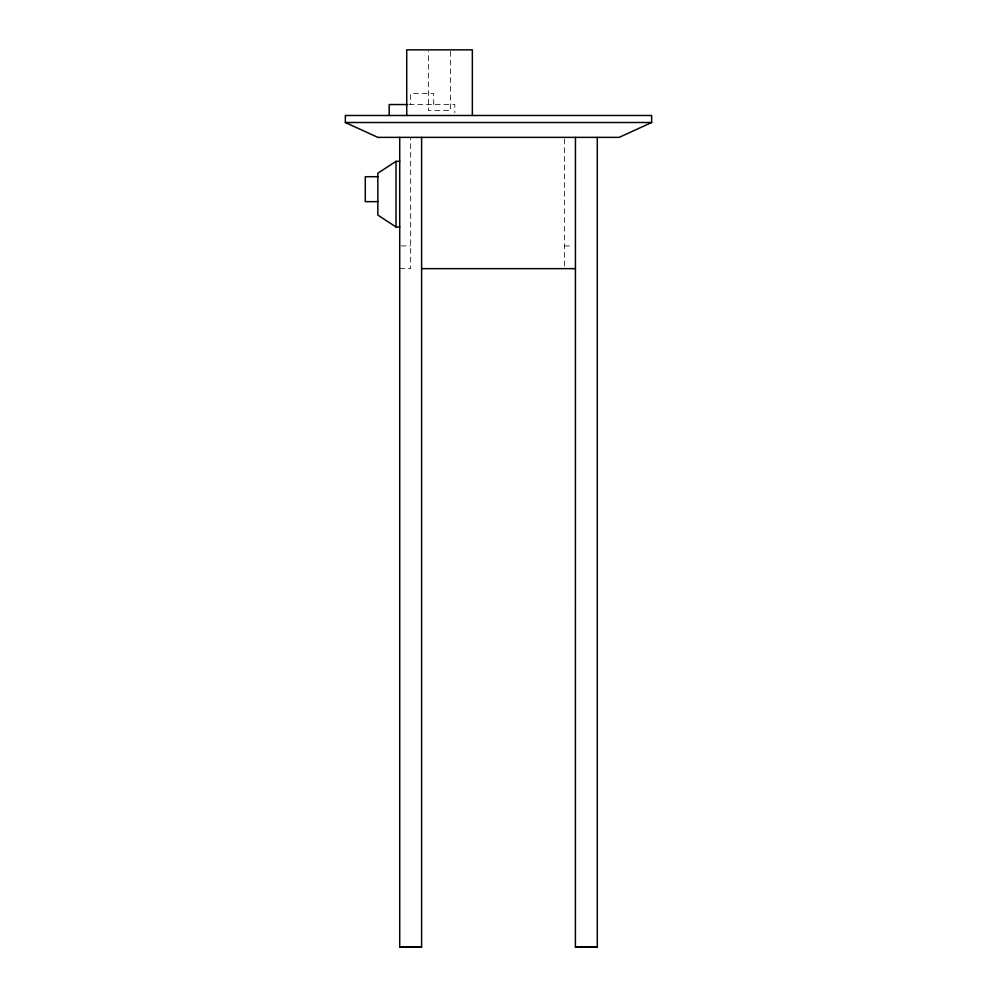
<?xml version="1.0" encoding="UTF-8"?>
<svg xmlns="http://www.w3.org/2000/svg" width="997" height="997" viewBox="0 0 997 997"><rect width="100%" height="100%" fill="white"/><g stroke="black" fill="none" stroke-linecap="round" stroke-linejoin="round"><path stroke-width="0.75" stroke-dasharray="4.99 3.74" d="M409.032 104.548L454.819 104.548L454.819 112.748M401.093 245.935L410.664 245.935M564.501 245.935L572.702 245.935M399.722 268.642L410.664 268.642L410.664 137.362M564.501 138.907L564.501 268.642M450.482 51.408L450.482 110.542L428.598 110.542L428.598 51.408M433.695 104.548L433.695 93.606L410.652 93.606L410.652 104.548"/><path stroke-width="1.5" d="M399.722 161.327L396.008 161.327L377.838 173.204L377.838 215.09L396.008 226.967L399.722 226.967M651.652 122.506L619.162 137.362L377.838 137.362L345.348 122.506L345.348 115.49L651.652 115.49L651.652 122.506L345.348 122.506M407.499 104.548L389.191 104.548L389.191 115.49M377.838 176.706L365.276 176.706L365.276 201.656L377.838 201.656M421.606 268.642L575.443 268.642M399.722 946.888L421.606 946.888M575.394 946.888L597.278 946.888M597.278 137.362L597.278 947.15L575.394 947.15L575.443 137.362M472.354 115.49L472.354 49.85L406.726 49.85L406.726 115.49M421.606 137.362L421.606 947.15L399.722 947.15L399.722 137.362M396.008 161.327L396.008 226.967"/></g></svg>
